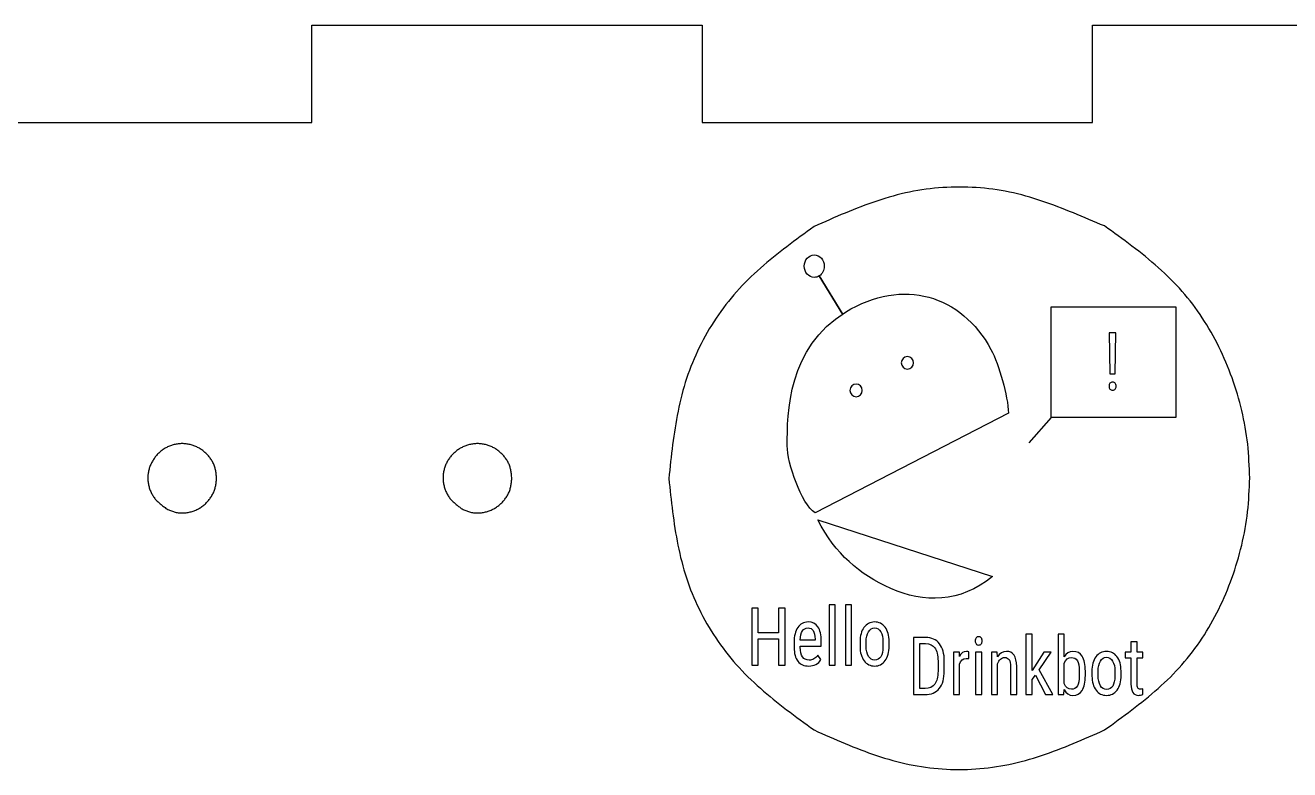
# Model space of a CAD drawing. Extents: x 594 to 1131, y 303 to 853.
# Drawn here: x 743.1 to 807.9, y 808.2 to 846.3 of the extents above; entities that cross this region are included whole.
import ezdxf

# ---------------------------------------------------------------- set-up
doc = ezdxf.new("R2010")
doc.units = 0
doc.layers.get('0').update_dxf_attribs({"linetype": 'CONTINUOUS'})

msp = doc.modelspace()

# ---------------------------------------------------------------- linework, layer by layer
at = {"color": 7}
for p, q in [((757.803268, 841.342311), (757.803268, 846.316372)), ((757.803268, 846.316372), (777.805345, 846.316372)), ((777.805345, 846.316372), (777.805345, 841.342311)), ((797.807448, 841.342311), (797.807448, 846.316372)), ((797.807448, 846.316372), (817.809525, 846.316372)), ((737.801191, 841.342311), (757.803268, 841.342311)), ((777.805345, 841.342311), (797.807448, 841.342311))]:
    msp.add_line(p, q, dxfattribs=at)
at = {"color": 0}
for p, q in [((783.804094, 833.478218), (785.006933, 831.50592)), ((785.006933, 831.50592), (783.804094, 833.478218)), ((795.688224, 831.888481), (802.085804, 831.888481)), ((795.688224, 826.229636), (795.688224, 831.888481)), ((795.688224, 831.888481), (802.085802, 831.888481)), ((795.688224, 826.229636), (795.688224, 831.888481)), ((802.085802, 831.888481), (802.085802, 826.229636)), ((802.085804, 831.888481), (802.085804, 826.229636)), ((798.99858, 830.570227), (798.666563, 830.570227)), ((798.666563, 830.570227), (798.689768, 828.470265)), ((798.973589, 828.470265), (798.99858, 830.570227)), ((798.689768, 828.470265), (798.973589, 828.470265)), ((793.499478, 826.455542), (783.586769, 821.340505)), ((795.688224, 826.229636), (794.540445, 824.937506)), ((802.085804, 826.229636), (795.688224, 826.229636)), ((802.085802, 826.229636), (795.688224, 826.229636)), ((783.724265, 820.992045), (792.689069, 818.091033)), ((784.625962, 816.625843), (784.310011, 816.625843)), ((784.310011, 816.625843), (784.310011, 813.539201)), ((784.625962, 813.539201), (784.625962, 816.625843)), ((785.463146, 816.625843), (785.147194, 816.625843)), ((785.147194, 816.625843), (785.147194, 813.539201)), ((785.463146, 813.539201), (785.463146, 816.625843)), ((780.677457, 816.465081), (780.350795, 816.465081)), ((780.350795, 816.465081), (780.350795, 813.539201)), ((780.677457, 815.207113), (780.677457, 816.465081)), ((782.051937, 816.465081), (781.72349, 816.465081)), ((781.72349, 816.465081), (781.72349, 815.207113)), ((782.051937, 813.539201), (782.051937, 816.465081)), ((781.72349, 815.207113), (780.677457, 815.207113)), ((780.677457, 813.539201), (780.677457, 814.891616)), ((780.677457, 814.891616), (781.72349, 814.891616)), ((781.72349, 814.891616), (781.72349, 813.539201)), ((782.514262, 814.714777), (782.514262, 814.451529)), ((783.59064, 814.825302), (782.830214, 814.825302)), ((783.59064, 814.87353), (783.59064, 814.825302)), ((783.906592, 814.519853), (783.906592, 814.752958)), ((785.89334, 814.726835), (785.89334, 814.48971)), ((786.209292, 814.521862), (786.209292, 814.728844)), ((787.071465, 814.726835), (787.071465, 814.481671)), ((787.387417, 814.521862), (787.387417, 814.750949)), ((789.255526, 814.961152), (788.636118, 814.961152)), ((788.636118, 814.961152), (788.636118, 812.035272)), ((794.714174, 815.121914), (794.398222, 815.121914)), ((794.398222, 815.121914), (794.398222, 812.035272)), ((794.714174, 813.275153), (794.714174, 815.121914)), ((796.359979, 815.121914), (796.045812, 815.121914)), ((796.045812, 815.121914), (796.045812, 812.035272)), ((796.359979, 813.970452), (796.359979, 815.121914)), ((799.781898, 814.736084), (799.781898, 814.209586)), ((800.096065, 814.736084), (799.781898, 814.736084)), ((800.096065, 814.209586), (800.096065, 814.736084)), ((782.828429, 814.469614), (782.828429, 814.519853)), ((782.828429, 814.519853), (783.906592, 814.519853)), ((783.890527, 813.824554), (783.726303, 814.049622)), ((788.96278, 812.350768), (788.96278, 814.645655)), ((788.96278, 814.645655), (789.255526, 814.645655)), ((790.985228, 814.209586), (790.678202, 814.209586)), ((790.678202, 814.209586), (790.678202, 812.035272)), ((790.990584, 813.988538), (790.985228, 814.209586)), ((791.476114, 813.876004), (791.474329, 814.221643)), ((792.131223, 814.209586), (791.815271, 814.209586)), ((791.815271, 814.209586), (791.815271, 812.035272)), ((792.131223, 812.035272), (792.131223, 814.209586)), ((792.627464, 814.209586), (792.627464, 812.035272)), ((792.925565, 814.209586), (792.627464, 814.209586)), ((792.93449, 813.974471), (792.925565, 814.209586)), ((795.315732, 814.209586), (794.714174, 813.275153)), ((795.080107, 813.301277), (795.69416, 814.209586)), ((795.69416, 814.209586), (795.315732, 814.209586)), ((799.781898, 814.209586), (799.487367, 814.209586)), ((799.487367, 814.209586), (799.487367, 813.922223)), ((800.387026, 814.209586), (800.096065, 814.209586)), ((800.387026, 813.922223), (800.387026, 814.209586)), ((780.350795, 813.539201), (780.677457, 813.539201)), ((781.72349, 813.539201), (782.051937, 813.539201)), ((784.310011, 813.539201), (784.625962, 813.539201)), ((785.147194, 813.539201), (785.463146, 813.539201)), ((789.891, 813.750628), (789.891, 813.231729)), ((790.214092, 813.24903), (790.214092, 813.739356)), ((790.994154, 812.035272), (790.994154, 813.59065)), ((792.943416, 812.035272), (792.943416, 813.614765)), ((793.609235, 813.46405), (793.609235, 812.035272)), ((793.923402, 812.035272), (793.923402, 813.480126)), ((796.359979, 812.603593), (796.359979, 813.637246)), ((799.487367, 813.922223), (799.781898, 813.922223)), ((799.781898, 813.922223), (799.781898, 812.571817)), ((800.096065, 812.572131), (800.096065, 813.922223)), ((800.096065, 813.922223), (800.387026, 813.922223)), ((794.714174, 812.812961), (794.881967, 813.02999)), ((794.714174, 812.035272), (794.714174, 812.812961)), ((794.881967, 813.02999), (795.406769, 812.035272)), ((795.774487, 812.035272), (795.080107, 813.301277)), ((797.129331, 813.221775), (797.129331, 813.003019)), ((797.443498, 813.017933), (797.443498, 813.232953)), ((797.78087, 813.222906), (797.78087, 812.985781)), ((798.096822, 813.017933), (798.096822, 813.224915)), ((798.958995, 813.222906), (798.958995, 812.977743)), ((799.274947, 813.017933), (799.274947, 813.24702)), ((789.22518, 812.350768), (788.96278, 812.350768)), ((796.333204, 812.035272), (796.349269, 812.292492)), ((800.385241, 812.03502), (800.388811, 812.334692)), ((788.636118, 812.035272), (789.21804, 812.035272)), ((790.678202, 812.035272), (790.994154, 812.035272)), ((791.815271, 812.035272), (792.131223, 812.035272)), ((792.627464, 812.035272), (792.943416, 812.035272)), ((793.609235, 812.035272), (793.923402, 812.035272)), ((794.398222, 812.035272), (794.714174, 812.035272)), ((795.406769, 812.035272), (795.774487, 812.035272)), ((796.045812, 812.035272), (796.333204, 812.035272))]:
    msp.add_line(p, q, dxfattribs=at)
at = {"color": 7}
for points in [[(790.130686, 838.003865), (789.559636, 837.965474), (788.990967, 837.888983), (788.430659, 837.773201)], [(791.852859, 838.004129), (791.279586, 838.042521), (790.703933, 838.042388), (790.130686, 838.003865)], [(793.552384, 837.773201), (792.992314, 837.88938), (792.423777, 837.965871), (791.852859, 838.004129)], [(788.430659, 837.773201), (787.865324, 837.656414), (787.308508, 837.499596), (786.7609, 837.316901)], [(795.214258, 837.317086), (794.669322, 837.499754), (794.115126, 837.656493), (793.552384, 837.773201)], [(785.137099, 836.702618), (784.599916, 836.479865), (784.06813, 836.244624), (783.536317, 836.009356)], [(786.7609, 837.316901), (786.211678, 837.133624), (785.671716, 836.924312), (785.137099, 836.702618)], [(796.830227, 836.702776), (796.298256, 836.924471), (795.760914, 837.133809), (795.214258, 837.317086)], [(798.423204, 836.044625), (797.894011, 836.24465), (797.364818, 836.479944), (796.830227, 836.702776)], [(799.833936, 835.006189), (799.369301, 835.359937), (798.896253, 835.702281), (798.423204, 836.044625)], [(783.536317, 836.009356), (783.067396, 835.668414), (782.598449, 835.327472), (782.137624, 834.97555)], [(782.137624, 834.97555), (781.679074, 834.625374), (781.228542, 834.264376), (780.795948, 833.882212)], [(801.182544, 833.907771), (800.748283, 834.292422), (800.295264, 834.654928), (799.833936, 835.006189)], [(780.795948, 833.882212), (780.364704, 833.501239), (779.951292, 833.099257), (779.568282, 832.669786)], [(802.406903, 832.689391), (802.026512, 833.121932), (801.613762, 833.525766), (801.182544, 833.907771)], [(779.568282, 832.669786), (779.186779, 832.242034), (778.835465, 831.787003), (778.516219, 831.310727)], [(803.439281, 831.332396), (803.126464, 831.807482), (802.782426, 832.262433), (802.406903, 832.689391)], [(778.516219, 831.310727), (778.19565, 830.832519), (777.907413, 830.33288), (777.653862, 829.816016)], [(804.291583, 829.840411), (804.038112, 830.354443), (803.754532, 830.853659), (803.439281, 831.332396)], [(777.653862, 829.816016), (777.401291, 829.30119), (777.183142, 828.769272), (777.003516, 828.224891)], [(804.963836, 828.252329), (804.770082, 828.793746), (804.54598, 829.324526), (804.291583, 829.840411)], [(777.003516, 828.224891), (776.822489, 827.676225), (776.680619, 827.114911), (776.565949, 826.548624)], [(805.460592, 826.578601), (805.325125, 827.145233), (805.160025, 827.704218), (804.963836, 828.252329)], [(776.565949, 826.548624), (776.450961, 825.980616), (776.363357, 825.407634), (776.289221, 824.833118)], [(805.763963, 824.865662), (805.701177, 825.441845), (805.595582, 826.014007), (805.460592, 826.578601)], [(749.945452, 824.400233), (749.896319, 824.35245), (749.849885, 824.301914), (749.806228, 824.249051)], [(750.100471, 824.53488), (750.046258, 824.493049), (749.994506, 824.447991), (749.945452, 824.400233)], [(750.270069, 824.650159), (750.211253, 824.615287), (750.154605, 824.576684), (750.100471, 824.53488)], [(750.452553, 824.743557), (750.389899, 824.716199), (750.328886, 824.685031), (750.270069, 824.650159)], [(750.645222, 824.81428), (750.579658, 824.794436), (750.515285, 824.770941), (750.452553, 824.743557)], [(750.844956, 824.861958), (750.77754, 824.849919), (750.710786, 824.834018), (750.645222, 824.81428)], [(751.049241, 824.88577), (750.980767, 824.881802), (750.912504, 824.873864), (750.844956, 824.861958)], [(751.254796, 824.885903), (751.186348, 824.889766), (751.117689, 824.889766), (751.049241, 824.88577)], [(751.459028, 824.861826), (751.391506, 824.873732), (751.32327, 824.881934), (751.254796, 824.885903)], [(751.658735, 824.814042), (751.593171, 824.833886), (751.52647, 824.849866), (751.459028, 824.861826)], [(751.851378, 824.743186), (751.788619, 824.770571), (751.724272, 824.794224), (751.658735, 824.814042)], [(752.033914, 824.650159), (751.975018, 824.684819), (751.914005, 824.715855), (751.851378, 824.743186)], [(752.20248, 824.537049), (752.148558, 824.577981), (752.092281, 824.615842), (752.033914, 824.650159)], [(752.357341, 824.405234), (752.308181, 824.451959), (752.256508, 824.496039), (752.20248, 824.537049)], [(752.497729, 824.256882), (752.453543, 824.308714), (752.406712, 824.358297), (752.357341, 824.405234)], [(765.079725, 824.405208), (765.030486, 824.358376), (764.983866, 824.30882), (764.940078, 824.256882)], [(765.234823, 824.537049), (765.18069, 824.496066), (765.128911, 824.452012), (765.079725, 824.405208)], [(765.403919, 824.650159), (765.345393, 824.615842), (765.288931, 824.577981), (765.234823, 824.537049)], [(765.586666, 824.74316), (765.523986, 824.715828), (765.462921, 824.684766), (765.403919, 824.650159)], [(765.779257, 824.814015), (765.713746, 824.794172), (765.649399, 824.770518), (765.586666, 824.74316)], [(765.978805, 824.861799), (765.911442, 824.849919), (765.844767, 824.833833), (765.779257, 824.814015)], [(766.183011, 824.885876), (766.114536, 824.881907), (766.046327, 824.87397), (765.978805, 824.861799)], [(766.388592, 824.885903), (766.320144, 824.889845), (766.251458, 824.889845), (766.183011, 824.885876)], [(766.592877, 824.861826), (766.525355, 824.873732), (766.457093, 824.881934), (766.388592, 824.885903)], [(766.792584, 824.814015), (766.727047, 824.833859), (766.660319, 824.84984), (766.592877, 824.861826)], [(766.985254, 824.74316), (766.922495, 824.770544), (766.858121, 824.794198), (766.792584, 824.814015)], [(767.167763, 824.650159), (767.108894, 824.684793), (767.047881, 824.715828), (766.985254, 824.74316)], [(767.336329, 824.537049), (767.282407, 824.578007), (767.22613, 824.615842), (767.167763, 824.650159)], [(767.49119, 824.405234), (767.44203, 824.451959), (767.390357, 824.496066), (767.336329, 824.537049)], [(767.631578, 824.256882), (767.587366, 824.308714), (767.540561, 824.358297), (767.49119, 824.405234)], [(776.289221, 824.833118), (776.214688, 824.255771), (776.153781, 823.676863), (776.092847, 823.097954)], [(805.866674, 823.13325), (805.846566, 823.712052), (805.82659, 824.290855), (805.763963, 824.865662)], [(749.581941, 823.908929), (749.550879, 823.848418), (749.523204, 823.786162), (749.499179, 823.722503)], [(749.684838, 824.084982), (749.647373, 824.028229), (749.612977, 823.969439), (749.581941, 823.908929)], [(749.806228, 824.249051), (749.76289, 824.196557), (749.722329, 824.141788), (749.684838, 824.084982)], [(752.621289, 824.095672), (752.583083, 824.151604), (752.541703, 824.205368), (752.497729, 824.256882)], [(752.725191, 823.922184), (752.694208, 823.982139), (752.65931, 824.040003), (752.621289, 824.095672)], [(752.804778, 823.738167), (752.782817, 823.801296), (752.755909, 823.862759), (752.725191, 823.922184)], [(752.858594, 823.541608), (752.844571, 823.608124), (752.827188, 823.674005), (752.804778, 823.738167)], [(764.633029, 823.738167), (764.608687, 823.673926), (764.588182, 823.608203), (764.571725, 823.541475)], [(764.715552, 823.922237), (764.684517, 823.862547), (764.656894, 823.801084), (764.633029, 823.738167)], [(764.818528, 824.095724), (764.78101, 824.039871), (764.746588, 823.981927), (764.715552, 823.922237)], [(764.940078, 824.256882), (764.896686, 824.205421), (764.856072, 824.151604), (764.818528, 824.095724)], [(767.755138, 824.095672), (767.716933, 824.151604), (767.675552, 824.205368), (767.631578, 824.256882)], [(767.85904, 823.922184), (767.828058, 823.982139), (767.793159, 824.040003), (767.755138, 824.095672)], [(767.938627, 823.738167), (767.916666, 823.801296), (767.889758, 823.862759), (767.85904, 823.922184)], [(767.992443, 823.541608), (767.97842, 823.608124), (767.961037, 823.674005), (767.938627, 823.738167)], [(749.388081, 823.13325), (749.387922, 823.064723), (749.392367, 822.996143), (749.400834, 822.928118)], [(749.401575, 823.333354), (749.393108, 823.267023), (749.388345, 823.200136), (749.388081, 823.13325)], [(749.439093, 823.53076), (749.422688, 823.465778), (749.410174, 823.399844), (749.401575, 823.333354)], [(749.499179, 823.722503), (749.475631, 823.659797), (749.455417, 823.595741), (749.439093, 823.53076)], [(752.892302, 823.338963), (752.883253, 823.406855), (752.87267, 823.474562), (752.858594, 823.541608)], [(752.891244, 822.897771), (752.900504, 822.964366), (752.908177, 823.031173), (752.91585, 823.097954)], [(752.91585, 823.097954), (752.908441, 823.166587), (752.901298, 823.270516), (752.892302, 823.338963)], [(764.534445, 823.338778), (764.525978, 823.270621), (764.522009, 823.201936), (764.522009, 823.13325)], [(764.522009, 823.13325), (764.522062, 823.06467), (764.526481, 822.99609), (764.534683, 822.928012)], [(764.571725, 823.541475), (764.55532, 823.474747), (764.542779, 823.407014), (764.534445, 823.338778)], [(768.026151, 823.338963), (768.017102, 823.406855), (768.006519, 823.474562), (767.992443, 823.541608)], [(768.026098, 822.892267), (768.035094, 822.960688), (768.042502, 823.029321), (768.049646, 823.097954)], [(768.049646, 823.097954), (768.042238, 823.166587), (768.035147, 823.270516), (768.026151, 823.338963)], [(776.092847, 823.097954), (776.152855, 822.519946), (776.212836, 821.977206), (776.286416, 821.400732)], [(805.761979, 821.398006), (805.825452, 821.973713), (805.846063, 822.553495), (805.866674, 823.13325)], [(749.400834, 822.928118), (749.409274, 822.859935), (749.421709, 822.792308), (749.438166, 822.725633)], [(749.438166, 822.725633), (749.454571, 822.658746), (749.475076, 822.592838), (749.499179, 822.528306)], [(749.499179, 822.528306), (749.522992, 822.464939), (749.550112, 822.402894), (749.580856, 822.342648)], [(752.725138, 822.322328), (752.755856, 822.382574), (752.782711, 822.44483), (752.804778, 822.508701)], [(752.804778, 822.508701), (752.826474, 822.571354), (752.84346, 822.635595), (752.857324, 822.700418)], [(752.857324, 822.700418), (752.871347, 822.765717), (752.88193, 822.831651), (752.891244, 822.897771)], [(764.534683, 822.928012), (764.543282, 822.859856), (764.555717, 822.792228), (764.572201, 822.725553)], [(764.572201, 822.725553), (764.588605, 822.658719), (764.609004, 822.592838), (764.633029, 822.528306)], [(764.633029, 822.528306), (764.656576, 822.464965), (764.683829, 822.40292), (764.714547, 822.342675)], [(767.859067, 822.309073), (767.889758, 822.368472), (767.916614, 822.429934), (767.938627, 822.493037)], [(767.938627, 822.493037), (767.961116, 822.557199), (767.978447, 822.62308), (767.992417, 822.689596)], [(767.992417, 822.689596), (768.00644, 822.756668), (768.017023, 822.824349), (768.026098, 822.892267)], [(749.580856, 822.342648), (749.611495, 822.282588), (749.645626, 822.2243), (749.683329, 822.168367)], [(749.683329, 822.168367), (749.720768, 822.112831), (749.761752, 822.05965), (749.806228, 822.009591)], [(749.806228, 822.009591), (749.850943, 821.959293), (749.899203, 821.912171), (749.9495, 821.867457)], [(749.9495, 821.867457), (750.000115, 821.822477), (750.052794, 821.779906), (750.106372, 821.738578)], [(752.202851, 821.696165), (752.256984, 821.738049), (752.308605, 821.783134), (752.357632, 821.830865)], [(752.357632, 821.830865), (752.406924, 821.878807), (752.453623, 821.929396), (752.497729, 821.982153)], [(752.497729, 821.982153), (752.541676, 822.034726), (752.583057, 822.089442), (752.621263, 822.146301)], [(752.621263, 822.146301), (752.659283, 822.202895), (752.694182, 822.26158), (752.725138, 822.322328)], [(764.714547, 822.342675), (764.745185, 822.282588), (764.779343, 822.2243), (764.817073, 822.168394)], [(764.817073, 822.168394), (764.854564, 822.112858), (764.895575, 822.05965), (764.940078, 822.009591)], [(764.940078, 822.009591), (764.984819, 821.959293), (765.033079, 821.912171), (765.083402, 821.867457)], [(765.083402, 821.867457), (765.134017, 821.822477), (765.186669, 821.779906), (765.240274, 821.738578)], [(767.336224, 821.693996), (767.390278, 821.735006), (767.441951, 821.779112), (767.491111, 821.825864)], [(767.491111, 821.825864), (767.540508, 821.872854), (767.58734, 821.922463), (767.631578, 821.974322)], [(767.631578, 821.974322), (767.675552, 822.025889), (767.716933, 822.079652), (767.755165, 822.135585)], [(767.755165, 822.135585), (767.793185, 822.19128), (767.828084, 822.249118), (767.859067, 822.309073)], [(750.106372, 821.738578), (750.16032, 821.697012), (750.215195, 821.656689), (750.270069, 821.616341)], [(750.270069, 821.616341), (750.332617, 821.552629), (750.395164, 821.524213), (750.458373, 821.497304)], [(750.458373, 821.497304), (750.521133, 821.470608), (750.58458, 821.44542), (750.649191, 821.423459)], [(750.649191, 821.423459), (750.713326, 821.401763), (750.778625, 821.383004), (750.844956, 821.369378)], [(750.844956, 821.369378), (750.91171, 821.35562), (750.97955, 821.347153), (751.0476, 821.34292)], [(751.0476, 821.34292), (751.116233, 821.338687), (751.185078, 821.339216), (751.253658, 821.34292)], [(751.253658, 821.34292), (751.322529, 821.348265), (751.391135, 821.356996), (751.459028, 821.369431)], [(751.459028, 821.369431), (751.526629, 821.381814), (751.593542, 821.397795), (751.659344, 821.417612)], [(751.659344, 821.417612), (751.724854, 821.437456), (751.789228, 821.460818), (751.85196, 821.488123)], [(751.85196, 821.488123), (751.914455, 821.515323), (751.975309, 821.546279), (752.033914, 821.581045)], [(752.033914, 821.581045), (752.092572, 821.615838), (752.148955, 821.654414), (752.202851, 821.696165)], [(765.240274, 821.738578), (765.294196, 821.697012), (765.34907, 821.656689), (765.403919, 821.616341)], [(765.403919, 821.616341), (765.466466, 821.552629), (765.528987, 821.524239), (765.592196, 821.497331)], [(765.592196, 821.497331), (765.654982, 821.470634), (765.718402, 821.445473), (765.783014, 821.423486)], [(765.783014, 821.423486), (765.847149, 821.40179), (765.912448, 821.383031), (765.978805, 821.369378)], [(765.978805, 821.369378), (766.045586, 821.35562), (766.113425, 821.346889), (766.181503, 821.342867)], [(766.181503, 821.342867), (766.250135, 821.338634), (766.319006, 821.339163), (766.387586, 821.342867)], [(766.387586, 821.342867), (766.456431, 821.348159), (766.525011, 821.35689), (766.592877, 821.369326)], [(766.592877, 821.369326), (766.660425, 821.381814), (766.727259, 821.39798), (766.792981, 821.417877)], [(766.792981, 821.417877), (766.858439, 821.43772), (766.922786, 821.461268), (766.985492, 821.48852)], [(766.985492, 821.48852), (767.048039, 821.515693), (767.108973, 821.546543), (767.167763, 821.581045)], [(767.167763, 821.581045), (767.226104, 821.615282), (767.282354, 821.653091), (767.336224, 821.693996)], [(776.286416, 821.400732), (776.359653, 820.827088), (776.446357, 820.25498), (776.560525, 819.687819)], [(805.455618, 819.682527), (805.59164, 820.247916), (805.698346, 820.820924), (805.761979, 821.398006)], [(776.560525, 819.687819), (776.674322, 819.122431), (776.815398, 818.561964), (776.995685, 818.014144)], [(804.956005, 818.006313), (805.153014, 818.55527), (805.319093, 819.115049), (805.455618, 819.682527)], [(776.995685, 818.014144), (777.174517, 817.470822), (777.391898, 816.939962), (777.643676, 816.426115)], [(804.281317, 816.415241), (804.536508, 816.932104), (804.761351, 817.463917), (804.956005, 818.006313)], [(777.643676, 816.426115), (777.896459, 815.910204), (778.183902, 815.411464), (778.503545, 814.934103)], [(803.426554, 814.92053), (803.742705, 815.40014), (804.027053, 815.900282), (804.281317, 816.415241)], [(778.503545, 814.934103), (778.821918, 814.458621), (779.172253, 814.004331), (779.552618, 813.577082)], [(802.39124, 813.561392), (802.767874, 813.988932), (803.112864, 814.444624), (803.426554, 814.92053)], [(779.552618, 813.577082), (779.936899, 813.145493), (780.351845, 812.741528), (780.784783, 812.358728)], [(801.171325, 812.348992), (801.600903, 812.729172), (802.012118, 813.131021), (802.39124, 813.561392)], [(780.784783, 812.358728), (781.219017, 811.974765), (781.671375, 811.612074), (782.131829, 811.260311)], [(799.828089, 811.255654), (800.287538, 811.605327), (800.738732, 811.966166), (801.171325, 812.348992)], [(782.131829, 811.260311), (782.594533, 810.906801), (783.065438, 810.564324), (783.536317, 810.221848)], [(798.423204, 810.221848), (798.894295, 810.562684), (799.365385, 810.90352), (799.828089, 811.255654)], [(783.536317, 810.221848), (784.06551, 809.986554), (784.594703, 809.751286), (785.12932, 809.528454)], [(796.822422, 809.528613), (797.359632, 809.751366), (797.891418, 809.986607), (798.423204, 810.221848)], [(785.12932, 809.528454), (785.661292, 809.30676), (786.198634, 809.097395), (786.74529, 808.914144)], [(795.198648, 808.91433), (795.74787, 809.09758), (796.287831, 809.306918), (796.822422, 809.528613)], [(786.74529, 808.914144), (787.290225, 808.731476), (787.844422, 808.574711), (788.407164, 808.458003)], [(793.528862, 808.458003), (794.094198, 808.574816), (794.65104, 808.731608), (795.198648, 808.91433)], [(788.407164, 808.458003), (788.96726, 808.341851), (789.535797, 808.26536), (790.106715, 808.227101)], [(790.106715, 808.227101), (790.679961, 808.188683), (791.255615, 808.188842), (791.828861, 808.227366)], [(791.828861, 808.227366), (792.399912, 808.265757), (792.968581, 808.342248), (793.528862, 808.458003)]]:
    msp.add_open_spline(points, degree=3, dxfattribs=at)
at = {"color": 0}
for points in [[(783.036251, 833.981665), (783.036251, 834.301296), (783.266417, 834.56041), (783.550342, 834.56041)], [(783.550342, 834.56041), (783.834267, 834.56041), (784.064433, 834.301296), (784.064433, 833.981665)], [(783.550342, 833.402919), (783.266417, 833.402919), (783.036251, 833.662033), (783.036251, 833.981665)], [(783.804094, 833.478218), (783.729227, 833.430291), (783.642625, 833.402919), (783.550342, 833.402919)], [(784.064433, 833.981665), (784.064433, 833.765921), (783.95957, 833.577747), (783.804094, 833.478218)], [(785.151522, 831.626494), (788.115814, 833.428009), (791.079836, 832.493392), (792.601988, 829.71818)], [(782.162476, 824.780266), (782.162476, 826.455542), (782.187232, 829.824979), (785.151522, 831.626494)], [(792.601988, 829.71818), (793.029129, 828.939405), (793.476385, 827.318727), (793.499478, 826.455542)], [(788.319965, 829.351703), (788.146456, 829.351703), (788.005799, 829.207748), (788.005799, 829.030176)], [(788.005799, 829.030176), (788.005799, 828.852605), (788.146456, 828.70865), (788.319965, 828.70865)], [(788.634132, 829.030176), (788.634132, 829.207748), (788.493474, 829.351703), (788.319965, 829.351703)], [(788.319965, 828.70865), (788.493474, 828.70865), (788.634132, 828.852605), (788.634132, 829.030176)], [(785.692388, 827.93699), (785.518879, 827.93699), (785.378221, 827.793039), (785.378221, 827.615464)], [(785.692388, 827.93699), (785.518879, 827.93699), (785.378221, 827.793039), (785.378221, 827.615466)], [(785.378221, 827.615466), (785.378221, 827.437891), (785.518879, 827.293939), (785.692388, 827.293939)], [(785.378221, 827.615464), (785.378221, 827.437891), (785.518879, 827.293939), (785.692388, 827.293939)], [(786.006555, 827.615464), (786.006555, 827.793039), (785.865898, 827.93699), (785.692388, 827.93699)], [(786.006555, 827.615466), (786.006555, 827.793039), (785.865898, 827.93699), (785.692388, 827.93699)], [(785.692388, 827.293939), (785.865898, 827.293939), (786.006555, 827.437891), (786.006555, 827.615466)], [(785.692388, 827.293939), (785.865898, 827.293939), (786.006555, 827.437891), (786.006555, 827.615464)], [(798.704048, 827.982954), (798.674289, 827.942072), (798.659423, 827.89152), (798.659423, 827.831234)], [(798.659423, 827.831234), (798.659423, 827.770948), (798.674289, 827.721023), (798.704048, 827.681524)], [(798.839711, 828.044244), (798.77902, 828.044244), (798.733781, 828.023804), (798.704048, 827.982954)], [(798.704048, 827.681524), (798.733781, 827.642024), (798.77902, 827.622242), (798.839711, 827.622242)], [(798.974482, 827.982954), (798.944136, 828.023804), (798.899203, 828.044244), (798.839711, 828.044244)], [(798.839711, 827.622242), (798.899203, 827.622242), (798.944136, 827.642024), (798.974482, 827.681524)], [(799.02, 827.831234), (799.02, 827.89152), (799.004827, 827.942072), (798.974482, 827.982954)], [(798.974482, 827.681524), (799.004827, 827.721023), (799.02, 827.770948), (799.02, 827.831234)], [(783.586769, 821.340505), (782.888156, 821.793149), (782.162476, 823.903594), (782.162476, 824.780266)], [(787.479749, 817.469585), (785.820134, 818.221401), (784.660102, 819.214362), (783.724265, 820.992045)], [(792.689069, 818.091033), (791.031214, 816.717767), (789.139366, 816.717767), (787.479749, 817.469585)], [(782.702584, 815.477395), (782.577017, 815.293177), (782.514262, 815.038972), (782.514262, 814.714777)], [(783.228277, 815.753706), (783.003363, 815.753706), (782.828122, 815.661581), (782.702584, 815.477395)], [(782.937316, 815.296537), (783.000378, 815.397673), (783.097356, 815.448257), (783.228277, 815.448257)], [(783.735228, 815.510552), (783.623357, 815.672634), (783.454364, 815.753706), (783.228277, 815.753706)], [(783.228277, 815.448257), (783.34609, 815.448257), (783.433836, 815.404047), (783.491571, 815.315628)], [(783.491571, 815.315628), (783.549277, 815.227208), (783.582301, 815.079822), (783.59064, 814.87353)], [(783.906592, 814.752958), (783.904193, 815.095898), (783.847072, 815.34844), (783.735228, 815.510552)], [(786.097727, 815.477395), (785.96145, 815.293177), (785.89334, 815.042991), (785.89334, 814.726835)], [(786.637701, 815.753706), (786.413957, 815.753706), (786.233975, 815.661581), (786.097727, 815.477395)], [(786.326212, 815.254337), (786.40414, 815.383606), (786.507979, 815.448257), (786.637701, 815.448257)], [(787.177675, 815.484428), (787.041398, 815.663936), (786.861416, 815.753706), (786.637701, 815.753706)], [(786.637701, 815.448257), (786.769794, 815.448257), (786.875111, 815.383606), (786.953653, 815.254337)], [(787.387417, 814.750949), (787.383847, 815.060417), (787.313924, 815.304889), (787.177675, 815.484428)], [(782.830214, 814.825302), (782.838525, 815.038312), (782.874226, 815.19537), (782.937316, 815.296537)], [(786.209292, 814.728844), (786.209292, 814.949893), (786.248256, 815.125036), (786.326212, 815.254337)], [(786.953653, 815.254337), (787.032194, 815.125036), (787.071465, 814.949202), (787.071465, 814.726835)], [(789.962401, 814.640631), (789.794608, 814.854301), (789.558983, 814.961152), (789.255526, 814.961152)], [(791.842047, 814.939047), (791.812287, 814.897506), (791.797421, 814.846608), (791.797421, 814.786322)], [(791.797421, 814.786322), (791.797421, 814.726036), (791.812287, 814.675798), (791.842047, 814.635607)], [(791.975925, 815.001342), (791.916405, 815.001342), (791.871779, 814.980556), (791.842047, 814.939047)], [(792.110695, 814.938042), (792.080349, 814.980242), (792.035417, 815.001342), (791.975925, 815.001342)], [(792.156214, 814.786322), (792.156214, 814.845258), (792.141041, 814.895842), (792.110695, 814.938042)], [(792.111588, 814.635607), (792.14132, 814.675798), (792.156214, 814.726036), (792.156214, 814.786322)], [(782.514262, 814.451529), (782.516633, 814.13936), (782.582093, 813.902581), (782.710616, 813.741159)], [(782.945349, 813.961202), (782.867393, 814.067017), (782.828429, 814.236508), (782.828429, 814.469614)], [(783.726303, 814.049622), (783.664412, 813.963871), (783.598059, 813.90123), (783.527271, 813.861731)], [(785.89334, 814.48971), (785.898081, 814.185579), (785.968005, 813.944435), (786.103082, 813.766278)], [(786.326212, 813.99436), (786.248256, 814.122279), (786.209292, 814.298113), (786.209292, 814.521862)], [(787.071465, 814.481671), (787.063126, 814.028836), (786.919737, 813.802449), (786.641271, 813.802449)], [(787.183923, 813.774316), (787.319586, 813.957843), (787.387417, 814.207025), (787.387417, 814.521862)], [(789.255526, 814.645655), (789.468531, 814.645655), (789.627707, 814.573563), (789.733024, 814.429442)], [(789.733024, 814.429442), (789.838341, 814.285289), (789.891, 814.059028), (789.891, 813.750628)], [(790.214092, 813.739356), (790.214092, 814.126505), (790.130195, 814.42693), (789.962401, 814.640631)], [(791.349376, 814.249777), (791.194664, 814.249777), (791.075066, 814.162676), (790.990584, 813.988538)], [(791.474329, 814.221643), (791.440999, 814.240389), (791.399357, 814.249777), (791.349376, 814.249777)], [(791.842047, 814.635607), (791.871779, 814.595417), (791.916405, 814.575321), (791.975925, 814.575321)], [(791.975925, 814.575321), (792.036616, 814.575321), (792.081828, 814.595417), (792.111588, 814.635607)], [(793.403956, 814.249777), (793.213542, 814.249777), (793.057044, 814.157998), (792.93449, 813.974471)], [(793.923402, 813.480126), (793.918632, 813.993216), (793.745484, 814.249777), (793.403956, 814.249777)], [(796.806239, 814.249777), (796.612255, 814.249777), (796.463511, 814.156648), (796.359979, 813.970452)], [(797.282844, 813.996576), (797.176913, 814.165377), (797.018045, 814.249777), (796.806239, 814.249777)], [(798.525231, 814.249777), (798.301487, 814.249777), (798.121505, 814.157652), (797.985257, 813.973466)], [(799.065205, 813.9805), (798.928928, 814.160007), (798.748946, 814.249777), (798.525231, 814.249777)], [(782.710616, 813.741159), (782.839139, 813.579705), (783.023584, 813.49901), (783.263978, 813.49901)], [(783.281829, 813.802449), (783.135455, 813.802449), (783.023277, 813.855357), (782.945349, 813.961202)], [(783.263978, 813.49901), (783.544815, 813.49901), (783.753664, 813.607525), (783.890527, 813.824554)], [(783.527271, 813.861731), (783.456455, 813.822199), (783.374651, 813.802449), (783.281829, 813.802449)], [(786.103082, 813.766278), (786.238131, 813.588089), (786.417527, 813.49901), (786.641271, 813.49901)], [(786.641271, 813.802449), (786.509178, 813.802449), (786.40414, 813.866409), (786.326212, 813.99436)], [(786.641271, 813.49901), (786.867357, 813.49901), (787.04826, 813.590758), (787.183923, 813.774316)], [(790.994154, 813.59065), (791.058415, 813.790253), (791.171458, 813.890071), (791.333311, 813.890071)], [(791.333311, 813.890071), (791.384463, 813.890071), (791.432074, 813.885361), (791.476114, 813.876004)], [(792.943416, 813.614765), (792.981487, 813.709872), (793.031775, 813.786894), (793.094251, 813.845861)], [(793.094251, 813.845861), (793.156728, 813.904797), (793.227237, 813.93428), (793.305778, 813.93428)], [(793.305778, 813.93428), (793.406912, 813.93428), (793.482776, 813.898423), (793.533371, 813.82677)], [(793.533371, 813.82677), (793.583938, 813.755086), (793.609235, 813.634169), (793.609235, 813.46405)], [(796.359979, 813.637246), (796.439692, 813.835248), (796.561075, 813.93428), (796.724127, 813.93428)], [(796.724127, 813.93428), (796.86693, 813.93428), (796.970156, 813.87974), (797.033831, 813.770692)], [(797.033831, 813.770692), (797.097479, 813.661643), (797.129331, 813.478681), (797.129331, 813.221775)], [(797.443498, 813.232953), (797.442298, 813.573224), (797.388747, 813.827775), (797.282844, 813.996576)], [(797.985257, 813.973466), (797.84898, 813.789249), (797.78087, 813.539062), (797.78087, 813.222906)], [(798.096822, 813.224915), (798.096822, 813.445964), (798.135786, 813.621107), (798.213742, 813.750408)], [(798.213742, 813.750408), (798.29167, 813.879678), (798.395509, 813.944328), (798.525231, 813.944328)], [(798.525231, 813.944328), (798.657324, 813.944328), (798.762641, 813.879678), (798.841183, 813.750408)], [(798.841183, 813.750408), (798.919724, 813.621107), (798.958995, 813.445273), (798.958995, 813.222906)], [(799.274947, 813.24702), (799.271377, 813.556488), (799.201454, 813.80096), (799.065205, 813.9805)], [(789.891, 813.231729), (789.888601, 812.940723), (789.834464, 812.72115), (789.728561, 812.57301)], [(789.958831, 812.351773), (790.128996, 812.562774), (790.214092, 812.861849), (790.214092, 813.24903)], [(797.129331, 813.003019), (797.128131, 812.766176), (797.096586, 812.591567), (797.034724, 812.479159)], [(797.281059, 812.252301), (797.389333, 812.423771), (797.443498, 812.678982), (797.443498, 813.017933)], [(797.78087, 812.985781), (797.785611, 812.68165), (797.855535, 812.440507), (797.990612, 812.262349)], [(798.213742, 812.490431), (798.135786, 812.61835), (798.096822, 812.794184), (798.096822, 813.017933)], [(798.958995, 812.977743), (798.950656, 812.524907), (798.807267, 812.29852), (798.528801, 812.29852)], [(799.071453, 812.270387), (799.207116, 812.453914), (799.274947, 812.703096), (799.274947, 813.017933)], [(789.21804, 812.035272), (789.541718, 812.035272), (789.788639, 812.140772), (789.958831, 812.351773)], [(789.728561, 812.57301), (789.62263, 812.424838), (789.454837, 812.350768), (789.22518, 812.350768)], [(796.349269, 812.292492), (796.451602, 812.094207), (796.605115, 811.995081), (796.809809, 811.995081)], [(796.727697, 812.310578), (796.561075, 812.310578), (796.438521, 812.408228), (796.359979, 812.603593)], [(797.034724, 812.479159), (796.972833, 812.36675), (796.8705, 812.310578), (796.727697, 812.310578)], [(796.809809, 811.995081), (797.015674, 811.995081), (797.172757, 812.0808), (797.281059, 812.252301)], [(797.990612, 812.262349), (798.125661, 812.08416), (798.305058, 811.995081), (798.528801, 811.995081)], [(798.528801, 812.29852), (798.396708, 812.29852), (798.29167, 812.36248), (798.213742, 812.490431)], [(798.528801, 811.995081), (798.754887, 811.995081), (798.93579, 812.086829), (799.071453, 812.270387)], [(799.781898, 812.571817), (799.781898, 812.388259), (799.814614, 812.246273), (799.880075, 812.145796)], [(799.880075, 812.145796), (799.945508, 812.045319), (800.040729, 811.995081), (800.165681, 811.995081)], [(800.133551, 812.376955), (800.10856, 812.421228), (800.096065, 812.486286), (800.096065, 812.572131)], [(800.262073, 812.310578), (800.201382, 812.310578), (800.158541, 812.332682), (800.133551, 812.376955)], [(800.388811, 812.334692), (800.34597, 812.318616), (800.303715, 812.310578), (800.262073, 812.310578)], [(800.165681, 811.995081), (800.240653, 811.995081), (800.313839, 812.008394), (800.385241, 812.03502)]]:
    msp.add_open_spline(points, degree=3, dxfattribs=at)

doc.saveas('drawing.dxf')
